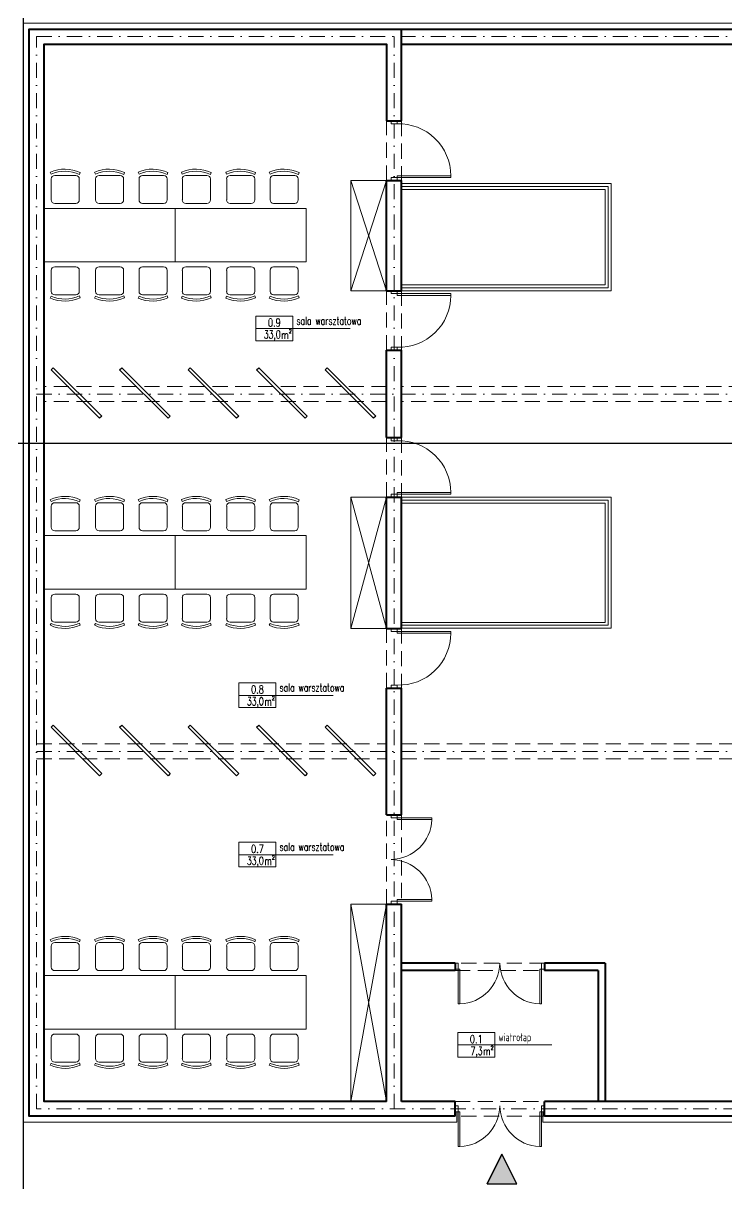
# Model space of a CAD drawing. Header units: millimetres. Extents: x -105266 to 178069, y 491 to 168574.
# Drawn here: x 55615 to 56796, y 33288 to 35236 of the extents above; entities that cross this region are included whole.
import ezdxf
from ezdxf.enums import TextEntityAlignment as Align

# ---------------------------------------------------------------- set-up
doc = ezdxf.new("R2010")
doc.units = ezdxf.units.MM
doc.linetypes.add('DASHDOT', pattern=[25.4, 12.7, -6.35, 0, -6.35])
doc.linetypes.add('DASHED', pattern=[19.05, 12.7, -6.35])
for name, color, linetype, lineweight in [('A- NAD', 111, 'DASHED', 15), ('A-MEBLE', 253, 'Continuous', 5), ('A-OSIE', 7, 'DASHDOT', 0), ('A-SCIANY DZIAŁOWE', 1, 'Continuous', 40), ('A-STOLARKA OKIENNA', 1, 'Continuous', 5), ('A-WIDOK', 111, 'Continuous', 15), ('A-wykończenia', 6, 'Continuous', 13), ('A10_MATERIAL', 251, 'Continuous', 0), ('A16_OPIS_POM', 2, 'Continuous', 9), ('sciany murowane', 3, 'Continuous', 40)]:
    doc.layers.add(name, color=color, linetype=linetype, lineweight=lineweight)
doc.styles.add('ROMANS', font='romans', dxfattribs={"width": 0.7})

# ---------------------------------------------------------------- blocks, each defined once
blk = doc.blocks.new('A$C210872A0')
for points in [[(15.4, 44.2), (96.7, -37.1), (93.2, -40.7), (11.8, 40.7)], [(130.4, 44.2), (211.7, -37.1), (208.2, -40.7), (126.8, 40.7)], [(245.4, 44.2), (326.7, -37.1), (323.2, -40.7), (241.8, 40.7)], [(360.4, 44.2), (441.7, -37.1), (438.2, -40.7), (356.8, 40.7)], [(475.4, 44.2), (556.7, -37.1), (553.2, -40.7), (471.8, 40.7)]]:
    blk.add_lwpolyline(points, close=True)
blk = doc.blocks.new('A$C06155931')
at = {"layer": 'A-STOLARKA OKIENNA'}
for points in [[(5, 5), (5, 63.4), (8, 63.4), (8, 5)], [(142, 5), (142, 63.4), (145, 63.4), (145, 5)], [(0, 5), (5, 5), (5, -5), (0, -5)], [(0, 5), (5, 5), (5, -5), (0, -5)], [(145, 5), (150, 5), (150, -5), (145, -5)]]:
    blk.add_lwpolyline(points, close=True, dxfattribs=at)
for centre, start, end in [((5.3, -6.3), 1.0982, 87.7503), ((144.7, -6.3), 92.2497, 178.9018)]:
    blk.add_arc(centre, 69.8, start, end, dxfattribs=at)
blk = doc.blocks.new('opis-pomieszczenie')
for p, q in [((0, 21.8), (0, -21.4)), ((-64.8, 0), (99.9, 0))]:
    blk.add_line(p, q)
blk.add_lwpolyline([(0, 21.8), (-64.8, 21.8), (-64.8, -21.4), (0, -21.4)])
at = {"style": 'ROMANS', "width": 0.7}
for s, height, p in [('m', 14.3, (-13.8, -18)), ('2', 7.15, (-4.6, -8.4))]:
    blk.add_text(s, height=height, dxfattribs=at).set_placement(p, align=Align.CENTER)
blk.add_attdef('NR', text='', height=14.3, dxfattribs=at).set_placement((-32.4, 2.8), align=Align.CENTER)
for tag, p in [('POMIESZCZENIE', (6.3, 3.9)), ('POS', (6.3, -17.6))]:
    blk.add_attdef(tag, p, '', height=14.3, dxfattribs=at)
blk.add_attdef('POW', text='', height=14.3, dxfattribs=at).set_placement((-27, -17.4), align=Align.RIGHT)
blk = doc.blocks.new('A$C0A0820CA')
at = {"layer": 'A-STOLARKA OKIENNA'}
for points in [[(5, 5), (5, 95), (8, 95), (8, 5)], [(0, 5), (5, 5), (5, -5), (0, -5)], [(95, 5), (100, 5), (100, -5), (95, -5)]]:
    blk.add_lwpolyline(points, close=True, dxfattribs=at)
blk.add_arc((8.4, 8.4), 86.6, 357.7776, 90.2803, dxfattribs=at)
blk = doc.blocks.new('A$C10196D7B')
at = {"layer": 'A-MEBLE'}
for p, q in [((-52.4, 25.1), (-49.1, 23.6)), ((-41.2, 23.5), (-5.9, 23.5)), ((-47.1, -17.7), (-47.1, 17.7)), ((0, 17.7), (0, -17.7)), ((-52, -24.9), (-48.6, -23.8)), ((-5.9, -23.5), (-41.2, -23.5))]:
    blk.add_line(p, q, dxfattribs=at)
for centre, radius, start, end in [((2.9, 0.5), 60.5, 156.0391, 204.869), ((2.9, 0.5), 57, 156.0505, 205.2284), ((-41.2, 17.7), 5.89, 90, 180), ((-5.9, 17.7), 5.89, 0, 90), ((-41.2, -17.7), 5.89, 180, 270), ((-5.9, -17.7), 5.89, 270, 0)]:
    blk.add_arc(centre, radius, start, end, dxfattribs=at)
blk = doc.blocks.new('A$C33260528')
at = {"layer": 'A-MEBLE'}
for points in [[(220, 0), (0, 0), (0, -90), (220, -90)], [(440, 0), (220, 0), (220, -90), (440, -90)]]:
    blk.add_lwpolyline(points, close=True, dxfattribs=at)
at = {"xscale": -1, "rotation": 90}
for p in [(35.6, 8.2), (110, 8.2), (183, 8.2), (255.6, 8.2), (330, 8.2), (403, 8.2)]:
    blk.add_blockref('A$C10196D7B', p, dxfattribs=at)
at = {"rotation": 90}
for p in [(35.6, -98.2), (110, -98.2), (183, -98.2), (255.6, -98.2), (330, -98.2), (403, -98.2)]:
    blk.add_blockref('A$C10196D7B', p, dxfattribs=at)
blk = doc.blocks.new('A$C25B41B11')
h = blk.add_hatch(color=256)
h.dxf.hatch_style = 1
h.paths.add_polyline_path([(-1616.4, -103.3), (-1641.4, -53.3), (-1666.4, -103.3)])
blk.add_line((-1666.4, -103.3), (-1641.4, -53.3))
blk.add_lwpolyline([(-1616.4, -103.3), (-1641.4, -53.3), (-1666.4, -103.3)], close=True)
at = {"layer": 'A- NAD', "ltscale": 2}
for p, q in [((-1835, 1581), (-1835, 1681)), ((-1810, 1681), (-1810, 1581)), ((-1835, 1296), (-1835, 1396)), ((-1810, 1396), (-1810, 1296)), ((-1835, 1235), (-2410, 1235)), ((-1235, 1235), (-1810, 1235)), ((-1835, 1210), (-2410, 1210)), ((-1235, 1210), (-1810, 1210)), ((-1835, 1049.2), (-1835, 1149.3)), ((-1810, 1149.3), (-1810, 1049.2)), ((-1835, 728.9), (-1835, 828.9)), ((-1810, 828.9), (-1810, 728.9)), ((-2422.5, 635), (-1835, 635)), ((-1810, 635), (-22.5, 635)), ((-2422.5, 610), (-1835, 610)), ((-1810, 610), (-22.5, 610)), ((-1835, 366.1), (-1835, 516.1)), ((-1810, 516.1), (-1810, 366.1)), ((-1570, 267), (-1720, 267)), ((-1720, 255), (-1570, 255)), ((-1720, 35), (-1570, 35)), ((-1570, 10), (-1720, 10))]:
    blk.add_line(p, q, dxfattribs=at)
at = {"layer": 'A-MEBLE'}
for p, q in [((-1895, 1581), (-1895, 1396)), ((-1895, 1581), (-1835, 1581)), ((-1835, 1396), (-1895, 1581)), ((-1895, 1396), (-1835, 1581)), ((-1895, 1396), (-1835, 1396)), ((-1895, 1049.2), (-1895, 828.9)), ((-1895, 1049.2), (-1835, 1049.2)), ((-1835, 828.9), (-1895, 1049.2)), ((-1895, 828.9), (-1835, 1049.2)), ((-1895, 828.9), (-1835, 828.9)), ((-1895, 366.1), (-1895, 35)), ((-1895, 366.1), (-1835, 366.1)), ((-1835, 35), (-1895, 366.1)), ((-1895, 35), (-1835, 366.1))]:
    blk.add_line(p, q, dxfattribs=at)
at = {"layer": 'A-OSIE', "ltscale": 2}
for p, q in [((-2422.5, 1822.5), (-22.5, 1822.5)), ((-1822.5, 22.5), (-1822.5, 1822.5)), ((-2422.5, 1222.5), (-22.5, 1222.5)), ((-2422.5, 622.5), (-22.5, 622.5))]:
    blk.add_line(p, q, dxfattribs=at)
blk.add_lwpolyline([(-22.5, 1822.5), (-22.5, 22.5), (-2422.5, 22.5), (-2422.5, 1822.5)], dxfattribs=at)
at = {"layer": 'A-SCIANY DZIAŁOWE'}
for p, q in [((-1720, 267), (-1810, 267)), ((-1720, 255), (-1810, 255)), ((-1720, 267), (-1720, 255)), ((-1468, 267), (-1570, 267)), ((-1570, 267), (-1570, 255)), ((-1480, 255), (-1570, 255)), ((-1480, 255), (-1480, 35)), ((-1468, 267), (-1468, 35))]:
    blk.add_line(p, q, dxfattribs=at)
at = {"layer": 'A-WIDOK'}
for points in [[(-1810, 1566), (-1468, 1566), (-1468, 1406), (-1810, 1406)], [(-1810, 1039.2), (-1468, 1039.2), (-1468, 839.2), (-1810, 839.2)]]:
    blk.add_lwpolyline(points, dxfattribs=at)
at = {"layer": 'A-wykończenia'}
blk.add_lwpolyline([(-1717, 17.5), (-1717, 0), (-2445, 0), (-2445, 1845), (0, 1845), (0, 0), (-1573, 0), (-1573, 17.5)], dxfattribs=at)
at = {"layer": 'A10_MATERIAL'}
for points in [[(-1810, 1576), (-1458, 1576), (-1458, 1396), (-1810, 1396)], [(-1810, 1571), (-1463, 1571), (-1463, 1401), (-1810, 1401)], [(-1810, 1049.2), (-1458, 1049.2), (-1458, 829.2), (-1810, 829.2)], [(-1810, 1044.2), (-1463, 1044.2), (-1463, 834.2), (-1810, 834.2)]]:
    blk.add_lwpolyline(points, dxfattribs=at)
at = {"layer": 'sciany murowane'}
for p, q in [((-1810, 1810), (-1810, 1835)), ((-1835, 1681), (-1810, 1681)), ((-1835, 1396), (-1835, 1581)), ((-1835, 1581), (-1810, 1581)), ((-1810, 1396), (-1810, 1581)), ((-1835, 1396), (-1810, 1396)), ((-1835, 1149.3), (-1835, 1296)), ((-1835, 1296), (-1810, 1296)), ((-1810, 1149.3), (-1810, 1296)), ((-1835, 1149.3), (-1810, 1149.3)), ((-1835, 828.9), (-1835, 1049.2)), ((-1835, 1049.2), (-1810, 1049.2)), ((-1810, 828.9), (-1810, 1049.2)), ((-1835, 828.9), (-1810, 828.9)), ((-1835, 516.1), (-1835, 728.9)), ((-1835, 728.9), (-1810, 728.9)), ((-1810, 516.1), (-1810, 728.9)), ((-1835, 516.1), (-1810, 516.1)), ((-1835, 35), (-1835, 366.1)), ((-1835, 366.1), (-1810, 366.1)), ((-1810, 35), (-1810, 366.1)), ((-1720, 10), (-1720, 35)), ((-1570, 10), (-1570, 35))]:
    blk.add_line(p, q, dxfattribs=at)
for points in [[(-1720, 10), (-2435, 10), (-2435, 1835), (-10, 1835), (-10, 10), (-1570, 10)], [(-1835, 35), (-2410, 35), (-2410, 1810), (-1835, 1810), (-1835, 1681)], [(-1810, 1681), (-1810, 1810), (-1235, 1810)], [(-610, 1810), (-35, 1810), (-35, 35), (-1570, 35)], [(-1720, 35), (-1810, 35)]]:
    blk.add_lwpolyline(points, dxfattribs=at)
at = {"xscale": -1, "rotation": 270}
for p in [(-1822.5, 1581), (-1822.5, 1049.2)]:
    blk.add_blockref('A$C0A0820CA', p, dxfattribs=at)
for name, p in [('A$C33260528', (-2410, 1534.2)), ('A$C210872A0', (-2410, 1222.5)), ('A$C33260528', (-2410, 984.8)), ('A$C210872A0', (-2410, 622.5)), ('A$C33260528', (-2410, 246.3))]:
    blk.add_blockref(name, p)
for name, p, rotation in [('A$C0A0820CA', (-1822.5, 1396), 270), ('A$C0A0820CA', (-1822.5, 828.9), 270), ('A$C06155931', (-1822.5, 516.1), 269.9999999994981), ('A$C06155931', (-1570, 262), 180), ('A$C06155931', (-1570, 22.5), 180)]:
    blk.add_blockref(name, p, dxfattribs=dict(rotation=rotation))
at = {"layer": 'A16_OPIS_POM'}
ref = blk.add_blockref('opis-pomieszczenie', (-1992.4, 1332.5), dxfattribs=dict(at, xscale=0.9600000000064028, yscale=0.9600000000064028, zscale=0.9600000000064028))
ref.add_attrib('NR', '0.9', dxfattribs={"layer": '0', "height": 13.44, "style": 'ROMANS', "width": 0.75}).set_placement((-2023.5, 1335.7), align=Align.CENTER)
ref.add_attrib('POMIESZCZENIE', 'sala warsztatowa', (-1986.4, 1338.8), dxfattribs={"layer": '0', "height": 13.44, "style": 'ROMANS', "width": 0.7})
ref.add_attrib('POW', '33,0', dxfattribs={"layer": '0', "height": 13.44, "style": 'ROMANS', "width": 0.7}).set_placement((-2012.9, 1315.8), align=Align.RIGHT)
ref = blk.add_blockref('opis-pomieszczenie', (-2020.8, 716.6), dxfattribs=dict(at, xscale=0.9600000000064028, yscale=0.9600000000064028, zscale=0.9600000000064028))
ref.add_attrib('NR', '0.8', dxfattribs={"layer": '0', "height": 13.44, "style": 'ROMANS', "width": 0.75}).set_placement((-2051.9, 719.8), align=Align.CENTER)
ref.add_attrib('POMIESZCZENIE', 'sala warsztatowa', (-2014.8, 722.9), dxfattribs={"layer": '0', "height": 13.44, "style": 'ROMANS', "width": 0.7})
ref.add_attrib('POW', '33,0', dxfattribs={"layer": '0', "height": 13.44, "style": 'ROMANS', "width": 0.7}).set_placement((-2041.3, 699.9), align=Align.RIGHT)
ref = blk.add_blockref('opis-pomieszczenie', (-2020.8, 449.1), dxfattribs=dict(at, xscale=0.9600000000064028, yscale=0.9600000000064028, zscale=0.9600000000064028))
ref.add_attrib('NR', '0.7', dxfattribs={"layer": '0', "height": 13.44, "style": 'ROMANS', "width": 0.75}).set_placement((-2051.9, 452.2), align=Align.CENTER)
ref.add_attrib('POMIESZCZENIE', 'sala warsztatowa', (-2014.8, 455.4), dxfattribs={"layer": '0', "height": 13.44, "style": 'ROMANS', "width": 0.7})
ref.add_attrib('POW', '33,0', dxfattribs={"layer": '0', "height": 13.44, "style": 'ROMANS', "width": 0.7}).set_placement((-2041.3, 432.3), align=Align.RIGHT)
ref = blk.add_blockref('opis-pomieszczenie', (-1653.4, 129.7), dxfattribs=dict(at, xscale=0.9600000000064028, yscale=0.9600000000064028, zscale=0.9600000000064028))
ref.add_attrib('NR', '0.1', dxfattribs={"layer": '0', "height": 13.44, "style": 'ROMANS', "width": 0.75}).set_placement((-1684.5, 132.8), align=Align.CENTER)
ref.add_attrib('POMIESZCZENIE', 'wiatrołap', (-1647.4, 136), dxfattribs={"layer": '0', "height": 13.44, "style": 'ROMANS', "width": 0.7})
ref.add_attrib('POW', '7,3', dxfattribs={"layer": '0', "height": 13.44, "style": 'ROMANS', "width": 0.7}).set_placement((-1673.9, 112.9), align=Align.RIGHT)

msp = doc.modelspace()

# ---------------------------------------------------------------- linework, layer by layer
at = {"color": 1}
for p, direction in [((55615.48, 28294.27), (0, -1)), ((57065.48, 34530.8), (1, 0))]:
    msp.add_xline(p, direction, dxfattribs=at)

# ---------------------------------------------------------------- block references
msp.add_blockref('A$C25B41B11', (58060.48, 33390.8))

doc.saveas('drawing.dxf')
